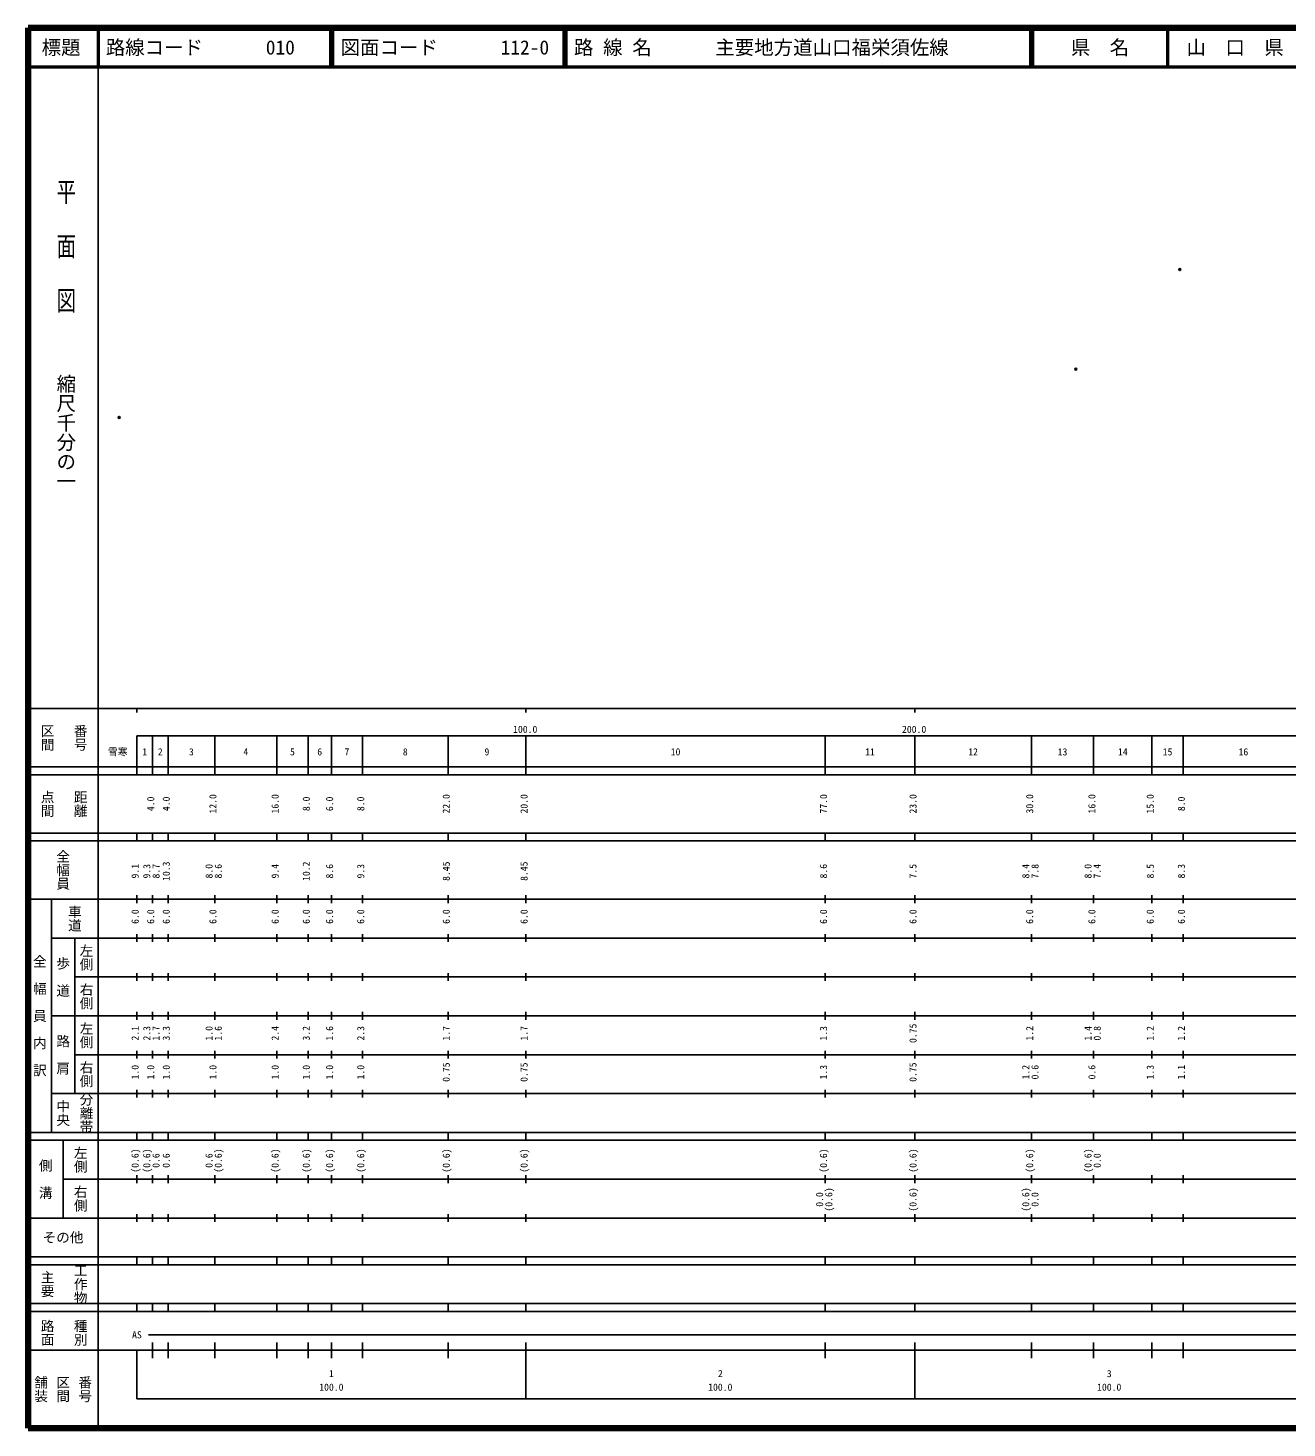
# Model space of a CAD drawing. Units: millimetres on the paper. Extents: x 40 to 680, y 20 to 380.
# Drawn here: x 40 to 363.7, y 20 to 380 of the extents above; entities that cross this region are included whole.
import ezdxf
from ezdxf.enums import TextEntityAlignment as Align

# ---------------------------------------------------------------- set-up
doc = ezdxf.new("R2010")
doc.units = ezdxf.units.MM
doc.header["$PDMODE"] = 32
doc.header["$PDSIZE"] = 0.5
doc.layers.add('M-OTRS', color=6, linetype='Continuous')
doc.layers.add('M-TTL-TXT', color=7, linetype='Continuous')
for name, color, linetype, lineweight in [('M-TTL', 2, 'Continuous', 140), ('M-TTL-BAND', 7, 'Continuous', 25), ('M-TTL-LINE', 7, 'Continuous', 50)]:
    doc.layers.add(name, color=color, linetype=linetype, lineweight=lineweight)
doc.styles.add('@ＭＳ ゴシック', font='')
doc.styles.add('ＭＳ ゴシック', font='')
doc.styles.get('@ＭＳ ゴシック').set_extended_font_data('@MS Gothic')
doc.styles.get('ＭＳ ゴシック').set_extended_font_data('MS Gothic')

msp = doc.modelspace()

# ---------------------------------------------------------------- linework, layer by layer
at = {"layer": 'M-OTRS'}
for p in [(336.131, 317.881), (309.395, 292.28), (63.44, 279.876)]:
    msp.add_point(p, dxfattribs=at)
at = {"layer": 'M-TTL'}
for p, q in [((40, 380), (40, 20)), ((680, 380), (40, 380)), ((40, 20), (680, 20))]:
    msp.add_line(p, q, dxfattribs=at)
at = {"layer": 'M-TTL-BAND'}
for p, q in [((58, 370), (58, 20)), ((40, 205), (579, 205)), ((68, 205), (68, 204)), ((168, 205), (168, 204)), ((268, 205), (268, 204)), ((68, 198), (579, 198)), ((68, 198), (68, 188)), ((72, 188), (72, 198)), ((76, 188), (76, 198)), ((88, 188), (88, 198)), ((104, 188), (104, 198)), ((112, 188), (112, 198)), ((118, 188), (118, 198)), ((126, 188), (126, 198)), ((148, 188), (148, 198)), ((168, 188), (168, 198)), ((245, 188), (245, 198)), ((268, 188), (268, 198)), ((298, 188), (298, 198)), ((314, 188), (314, 198)), ((329, 188), (329, 198)), ((337, 188), (337, 198)), ((40, 190), (579, 190)), ((40, 188), (579, 188)), ((40, 173), (579, 173)), ((68, 171), (68, 173)), ((72, 171), (72, 173)), ((76, 171), (76, 173)), ((88, 171), (88, 173)), ((104, 171), (104, 173)), ((112, 171), (112, 173)), ((118, 171), (118, 173)), ((126, 171), (126, 173)), ((148, 171), (148, 173)), ((168, 171), (168, 173)), ((245, 171), (245, 173)), ((268, 171), (268, 173)), ((298, 171), (298, 173)), ((314, 171), (314, 173)), ((329, 171), (329, 173)), ((337, 171), (337, 173)), ((40, 171), (579, 171)), ((40, 156), (579, 156)), ((46, 96), (46, 156)), ((68, 155), (68, 157)), ((72, 155), (72, 157)), ((76, 155), (76, 157)), ((88, 155), (88, 157)), ((104, 155), (104, 157)), ((112, 155), (112, 157)), ((118, 155), (118, 157)), ((126, 155), (126, 157)), ((148, 155), (148, 157)), ((168, 155), (168, 157)), ((245, 155), (245, 157)), ((268, 155), (268, 157)), ((298, 155), (298, 157)), ((314, 155), (314, 157)), ((329, 155), (329, 157)), ((337, 155), (337, 157)), ((46, 146), (579, 146)), ((52, 146), (52, 106)), ((68, 145), (68, 147)), ((72, 145), (72, 147)), ((76, 145), (76, 147)), ((88, 145), (88, 147)), ((104, 145), (104, 147)), ((112, 145), (112, 147)), ((118, 145), (118, 147)), ((126, 145), (126, 147)), ((148, 145), (148, 147)), ((168, 145), (168, 147)), ((245, 145), (245, 147)), ((268, 145), (268, 147)), ((298, 145), (298, 147)), ((314, 145), (314, 147)), ((329, 145), (329, 147)), ((337, 145), (337, 147)), ((68, 135), (68, 137)), ((72, 135), (72, 137)), ((76, 135), (76, 137)), ((88, 135), (88, 137)), ((104, 135), (104, 137)), ((112, 135), (112, 137)), ((118, 135), (118, 137)), ((126, 135), (126, 137)), ((148, 135), (148, 137)), ((168, 135), (168, 137)), ((245, 135), (245, 137)), ((268, 135), (268, 137)), ((298, 135), (298, 137)), ((314, 135), (314, 137)), ((329, 135), (329, 137)), ((337, 135), (337, 137)), ((52, 136), (579, 136)), ((46, 126), (579, 126)), ((68, 125), (68, 127)), ((72, 125), (72, 127)), ((76, 125), (76, 127)), ((88, 125), (88, 127)), ((104, 125), (104, 127)), ((112, 125), (112, 127)), ((118, 125), (118, 127)), ((126, 125), (126, 127)), ((148, 125), (148, 127)), ((168, 125), (168, 127)), ((245, 125), (245, 127)), ((268, 125), (268, 127)), ((298, 125), (298, 127)), ((314, 125), (314, 127)), ((329, 125), (329, 127)), ((337, 125), (337, 127)), ((52, 116), (579, 116)), ((68, 115), (68, 117)), ((72, 115), (72, 117)), ((76, 115), (76, 117)), ((88, 115), (88, 117)), ((104, 115), (104, 117)), ((112, 115), (112, 117)), ((118, 115), (118, 117)), ((126, 115), (126, 117)), ((148, 115), (148, 117)), ((168, 115), (168, 117)), ((245, 115), (245, 117)), ((268, 115), (268, 117)), ((298, 115), (298, 117)), ((314, 115), (314, 117)), ((329, 115), (329, 117)), ((337, 115), (337, 117)), ((46, 106), (579, 106)), ((68, 105), (68, 107)), ((72, 105), (72, 107)), ((76, 105), (76, 107)), ((88, 105), (88, 107)), ((104, 105), (104, 107)), ((112, 105), (112, 107)), ((118, 105), (118, 107)), ((126, 105), (126, 107)), ((148, 105), (148, 107)), ((168, 105), (168, 107)), ((245, 105), (245, 107)), ((268, 105), (268, 107)), ((298, 105), (298, 107)), ((314, 105), (314, 107)), ((329, 105), (329, 107)), ((337, 105), (337, 107)), ((40, 96), (579, 96)), ((40, 94), (579, 94)), ((49, 94), (49, 74)), ((68, 94), (68, 96)), ((72, 94), (72, 96)), ((76, 94), (76, 96)), ((88, 94), (88, 96)), ((104, 94), (104, 96)), ((112, 94), (112, 96)), ((118, 94), (118, 96)), ((126, 94), (126, 96)), ((148, 94), (148, 96)), ((168, 94), (168, 96)), ((245, 94), (245, 96)), ((268, 94), (268, 96)), ((298, 94), (298, 96)), ((314, 94), (314, 96)), ((329, 94), (329, 96)), ((337, 94), (337, 96)), ((49, 84), (579, 84)), ((68, 83), (68, 85)), ((72, 83), (72, 85)), ((76, 83), (76, 85)), ((88, 83), (88, 85)), ((104, 83), (104, 85)), ((112, 83), (112, 85)), ((118, 83), (118, 85)), ((126, 83), (126, 85)), ((148, 83), (148, 85)), ((168, 83), (168, 85)), ((245, 83), (245, 85)), ((268, 83), (268, 85)), ((298, 83), (298, 85)), ((314, 83), (314, 85)), ((329, 83), (329, 85)), ((337, 83), (337, 85)), ((40, 74), (579, 74)), ((68, 73), (68, 75)), ((72, 73), (72, 75)), ((76, 73), (76, 75)), ((88, 73), (88, 75)), ((104, 73), (104, 75)), ((112, 73), (112, 75)), ((118, 73), (118, 75)), ((126, 73), (126, 75)), ((148, 73), (148, 75)), ((168, 73), (168, 75)), ((245, 73), (245, 75)), ((268, 73), (268, 75)), ((298, 73), (298, 75)), ((314, 73), (314, 75)), ((329, 73), (329, 75)), ((337, 73), (337, 75)), ((40, 64), (579, 64)), ((40, 62), (579, 62)), ((68, 62), (68, 64)), ((72, 62), (72, 64)), ((76, 62), (76, 64)), ((88, 62), (88, 64)), ((104, 62), (104, 64)), ((112, 62), (112, 64)), ((118, 62), (118, 64)), ((126, 62), (126, 64)), ((148, 62), (148, 64)), ((168, 62), (168, 64)), ((245, 62), (245, 64)), ((268, 62), (268, 64)), ((298, 62), (298, 64)), ((314, 62), (314, 64)), ((329, 62), (329, 64)), ((337, 62), (337, 64)), ((40, 52), (579, 52)), ((68, 50), (68, 52)), ((72, 50), (72, 52)), ((76, 50), (76, 52)), ((88, 50), (88, 52)), ((104, 50), (104, 52)), ((112, 50), (112, 52)), ((118, 50), (118, 52)), ((126, 50), (126, 52)), ((148, 50), (148, 52)), ((168, 50), (168, 52)), ((245, 50), (245, 52)), ((268, 50), (268, 52)), ((298, 50), (298, 52)), ((314, 50), (314, 52)), ((329, 50), (329, 52)), ((337, 50), (337, 52)), ((40, 50), (579, 50)), ((71, 44), (565, 44)), ((40, 40), (579, 40)), ((68, 40), (68, 27.5)), ((72, 38), (72, 42)), ((76, 38), (76, 42)), ((88, 38), (88, 42)), ((104, 38), (104, 42)), ((112, 38), (112, 42)), ((118, 38), (118, 42)), ((126, 38), (126, 42)), ((148, 38), (148, 42)), ((168, 27.5), (168, 42)), ((245, 38), (245, 42)), ((268, 27.5), (268, 42)), ((298, 38), (298, 42)), ((314, 38), (314, 42)), ((329, 38), (329, 42)), ((337, 38), (337, 42)), ((68, 27.5), (579, 27.5))]:
    msp.add_line(p, q, dxfattribs=at)
at = {"layer": 'M-TTL-LINE'}
for p, q in [((58, 380), (58, 370)), ((117.75, 380), (117.75, 370)), ((118.25, 380), (118.25, 370)), ((177.75, 380), (177.75, 370)), ((178.25, 380), (178.25, 370)), ((297.75, 380), (297.75, 370)), ((298.25, 380), (298.25, 370)), ((333, 380), (333, 370)), ((40, 370), (680, 370))]:
    msp.add_line(p, q, dxfattribs=at)

# ---------------------------------------------------------------- texts
at = {"layer": 'M-TTL-BAND', "style": '@ＭＳ ゴシック', "width": 1.4}
msp.add_text('平  面  図', height=3.666, rotation=270, dxfattribs=at).set_placement((49.777, 306.475), align=Align.MIDDLE_RIGHT)
at = {"layer": 'M-TTL-BAND', "style": '@ＭＳ ゴシック'}
msp.add_text('縮尺千分の一', height=3.666, rotation=270, dxfattribs=at).set_placement((49.777, 261.03), align=Align.MIDDLE_RIGHT)
for s, p in [('区間', (45, 197.5)), ('番号', (53.5, 197.5)), ('点間', (45, 180.5)), ('距離', (53.5, 180.5)), ('全幅員', (49, 163.5)), ('車道', (52, 151)), ('左側', (55, 141)), ('全\u3000幅\u3000員\u3000内\u3000訳', (43, 126)), ('歩\u3000道', (49, 136)), ('右側', (55, 131)), ('左側', (55, 121)), ('路\u3000肩', (49, 116)), ('右側', (55, 111)), ('分離帯', (55, 101)), ('中央', (49, 101)), ('左側', (53.5, 89)), ('側\u3000溝', (44.5, 84)), ('右側', (53.5, 79)), ('工作物', (53.5, 57)), ('主要', (45, 57)), ('路面', (45, 44.5)), ('種別', (53.5, 44.5)), ('舗装', (43.333, 30)), ('区間', (49, 30)), ('番号', (54.667, 30))]:
    msp.add_text(s, height=2.566, rotation=270, dxfattribs=at).set_placement(p, align=Align.MIDDLE_CENTER)
at = {"layer": 'M-TTL-BAND', "style": 'ＭＳ ゴシック'}
for s, p in [('100.0', (167.844, 198.195)), ('200.0', (267.844, 198.195)), ('雪寒', (63.089, 192.405)), ('1', (70, 192.405)), ('2', (74, 192.405)), ('3', (82, 192.405)), ('4', (96, 192.405)), ('5', (108, 192.405)), ('6', (115, 192.405)), ('7', (122, 192.405)), ('8', (137, 192.405)), ('9', (158, 192.405)), ('10', (206.5, 192.405)), ('11', (256.5, 192.405)), ('12', (283, 192.405)), ('13', (306, 192.405)), ('14', (321.5, 192.405)), ('15', (333, 192.405)), ('16', (352.5, 192.405)), ('AS', (68, 42.5)), ('1', (118, 32.523)), ('2', (218, 32.523)), ('3', (318, 32.523)), ('100.0', (118, 29.033)), ('100.0', (218, 29.033)), ('100.0', (318, 29.033))]:
    msp.add_text(s, height=1.833, dxfattribs=at).set_placement(p, align=Align.BOTTOM_CENTER)
for s, p in [('4.0', (73, 180.5)), ('4.0', (77, 180.5)), ('12.0', (89, 180.5)), ('16.0', (105, 180.5)), ('8.0', (113, 180.5)), ('6.0', (119, 180.5)), ('8.0', (127, 180.5)), ('22.0', (149, 180.5)), ('20.0', (169, 180.5)), ('77.0', (246, 180.5)), ('23.0', (269, 180.5)), ('30.0', (299, 180.5)), ('16.0', (315, 180.5)), ('15.0', (330, 180.5)), ('8.0', (338, 180.5)), ('9.1', (69, 163.174)), ('9.3', (72, 163.174)), ('8.7', (74.37, 163.174)), ('10.3', (77, 163.174)), ('8.0', (88, 163.174)), ('8.6', (90.37, 163.174)), ('9.4', (105, 163.174)), ('10.2', (113, 163.174)), ('8.6', (119, 163.174)), ('9.3', (127, 163.174)), ('8.45', (149, 163.174)), ('8.45', (169, 163.174)), ('8.6', (246, 163.174)), ('7.5', (269, 163.174)), ('8.4', (298, 163.174)), ('7.8', (300.37, 163.174)), ('8.0', (314, 163.174)), ('7.4', (316.37, 163.174)), ('8.5', (330, 163.174)), ('8.3', (338, 163.174)), ('6.0', (69, 151.5)), ('6.0', (73, 151.5)), ('6.0', (77, 151.5)), ('6.0', (89, 151.5)), ('6.0', (105, 151.5)), ('6.0', (113, 151.5)), ('6.0', (119, 151.5)), ('6.0', (127, 151.5)), ('6.0', (149, 151.5)), ('6.0', (169, 151.5)), ('6.0', (246, 151.5)), ('6.0', (269, 151.5)), ('6.0', (299, 151.5)), ('6.0', (315, 151.5)), ('6.0', (330, 151.5)), ('6.0', (338, 151.5)), ('2.1', (69, 121.5)), ('2.3', (72, 121.5)), ('1.7', (74.37, 121.5)), ('3.3', (77, 121.5)), ('1.0', (88, 121.5)), ('1.6', (90.37, 121.5)), ('2.4', (105, 121.5)), ('3.2', (113, 121.5)), ('1.6', (119, 121.5)), ('2.3', (127, 121.5)), ('1.7', (149, 121.5)), ('1.7', (169, 121.5)), ('1.3', (246, 121.5)), ('0.75', (269, 121.5)), ('1.2', (299, 121.5)), ('1.4', (314, 121.5)), ('0.8', (316.37, 121.5)), ('1.2', (330, 121.5)), ('1.2', (338, 121.5)), ('1.0', (69, 111.5)), ('1.0', (73, 111.5)), ('1.0', (77, 111.5)), ('1.0', (89, 111.5)), ('1.0', (105, 111.5)), ('1.0', (113, 111.5)), ('1.0', (119, 111.5)), ('1.0', (127, 111.5)), ('0.75', (149, 111.5)), ('0.75', (169, 111.5)), ('1.3', (246, 111.5)), ('0.75', (269, 111.5)), ('1.2', (298, 111.5)), ('0.6', (300.37, 111.5)), ('0.6', (315, 111.5)), ('1.3', (330, 111.5)), ('1.1', (338, 111.5)), ('(0.6)', (69, 88.764)), ('(0.6)', (72, 88.764)), ('0.6', (74.37, 88.764)), ('0.6', (77, 88.764)), ('0.6', (88, 88.764)), ('(0.6)', (90.37, 88.764)), ('(0.6)', (105, 88.764)), ('(0.6)', (113, 88.764)), ('(0.6)', (119, 88.764)), ('(0.6)', (127, 88.764)), ('(0.6)', (149, 88.764)), ('(0.6)', (169, 88.764)), ('(0.6)', (246, 88.764)), ('(0.6)', (269, 88.764)), ('(0.6)', (299, 88.764)), ('(0.6)', (314, 88.764)), ('0.0', (316.37, 88.764)), ('0.0', (245, 78.764)), ('(0.6)', (247.37, 78.764)), ('(0.6)', (269, 78.764)), ('(0.6)', (298, 78.764)), ('0.0', (300.37, 78.764))]:
    msp.add_text(s, height=1.833, rotation=90, dxfattribs=at).set_placement(p, align=Align.BOTTOM_CENTER)
msp.add_text('その他', height=2.566, dxfattribs=at).set_placement((49, 69), align=Align.MIDDLE_CENTER)
at = {"layer": 'M-TTL-TXT', "style": 'ＭＳ ゴシック'}
for s, p in [('標題', (48.5, 375)), ('県\u3000名', (315.625, 375)), ('山\u3000口\u3000県', (350.375, 375))]:
    msp.add_text(s, height=3.666, dxfattribs=at).set_placement(p, align=Align.MIDDLE_CENTER)
for s, p in [('路線コード', (60, 375)), ('010', (101.142, 375)), ('図面コード', (120.38, 375)), ('112-0', (161.521, 375)), ('路 線 名', (180.38, 375)), ('主要地方道山口福栄須佐線', (216.734, 375))]:
    msp.add_text(s, height=3.666, dxfattribs=at).set_placement(p, align=Align.MIDDLE_LEFT)

doc.saveas('drawing.dxf')
